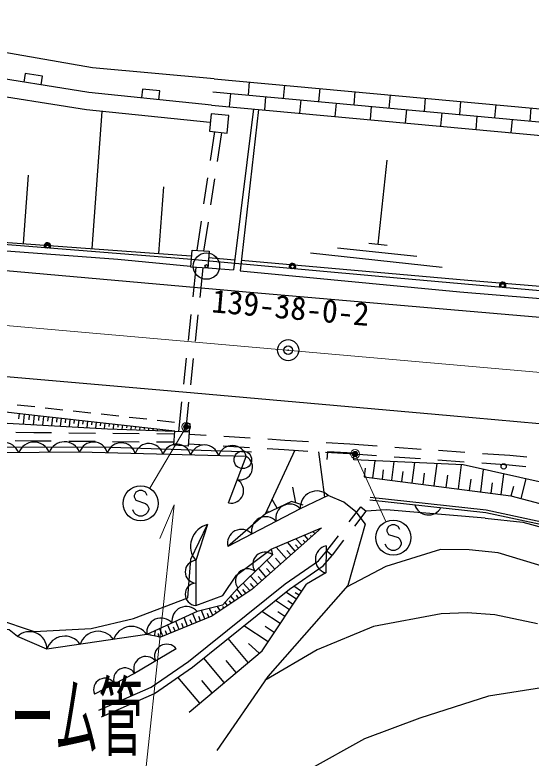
# Model space of a CAD drawing. Units: millimetres at full size, sheet at 1:1000; details may follow other scales. Extents: x 40000 to 680000, y 20000 to 380000.
# Drawn here: x 274952 to 304308, y 259982 to 302300 of the extents above; entities that cross this region are included whole.
import ezdxf
from ezdxf.enums import TextEntityAlignment as Align

# ---------------------------------------------------------------- set-up
doc = ezdxf.new("R2010")
doc.units = ezdxf.units.MM
doc.header["$LTSCALE"] = 1000
doc.header["$PDMODE"] = 32
doc.header["$PDSIZE"] = 500
for name, color, linetype, lineweight in [('M-BGD', 7, 'Continuous', 25), ('M-BMK', 2, 'Continuous', 13), ('M-BMK-SRVR', 3, 'Continuous', 25), ('M-STR-HTXT', 7, 'Continuous', 13), ('M-STR-STRC', 7, 'Continuous', 25)]:
    doc.layers.add(name, color=color, linetype=linetype, lineweight=lineweight)
doc.styles.add('ＭＳ ゴシック', font='')
doc.styles.get('ＭＳ ゴシック').set_extended_font_data('MS Gothic')

msp = doc.modelspace()

# ---------------------------------------------------------------- linework, layer by layer
at = {"layer": 'M-BGD'}
for p, q in [((275537, 298966), (275458, 298472)), ((276524, 298808), (275537, 298966)), ((276445, 298315), (276524, 298808)), ((288279, 298480), (288210, 297729)), ((282203, 298071), (282152, 297574)), ((283198, 297968), (282203, 298071)), ((283147, 297471), (283198, 297968)), ((290282, 298296), (290213, 297545)), ((292284, 298112), (292215, 297361)), ((294287, 297927), (294218, 297176)), ((287209, 297822), (287139, 297071)), ((289211, 297637), (289142, 296886)), ((296290, 297743), (296220, 296992)), ((298292, 297558), (298223, 296807)), ((291214, 297453), (291145, 296702)), ((293216, 297268), (293147, 296517)), ((295219, 297084), (295150, 296333)), ((300295, 297374), (300226, 296623)), ((302298, 297189), (302228, 296438)), ((279350, 288995), (279921, 296796)), ((288513, 296944), (287384, 287780)), ((288813, 296912), (287767, 287729)), ((297222, 296900), (297153, 296149)), ((299224, 296715), (299155, 295964)), ((304300, 297005), (304231, 296254)), ((301227, 296531), (301158, 295780)), ((303230, 296346), (303161, 295595)), ((286077, 294011), (286323, 295652)), ((286472, 293952), (286718, 295593)), ((295602, 289245), (296119, 294036)), ((275449, 289280), (275734, 293181)), ((285705, 291539), (285928, 293023)), ((286101, 291480), (286324, 292963)), ((283146, 288717), (283423, 292513)), ((285311, 288910), (285557, 290550)), ((285706, 288850), (285953, 290491)), ((293304, 289038), (297803, 288553)), ((295078, 289302), (296127, 289189)), ((291756, 288750), (299255, 287941)), ((284974, 288584), (285002, 288581)), ((285969, 288493), (287437, 288359)), ((284947, 287989), (284962, 287987)), ((285244, 287925), (285065, 286240)), ((285643, 287898), (285464, 286214)), ((285929, 287904), (287384, 287780)), ((284959, 285245), (284801, 283754)), ((285359, 285220), (285200, 283728)), ((284695, 282759), (284536, 281268)), ((285094, 282734), (284936, 281242)), ((284431, 280273), (284252, 278588)), ((284830, 280248), (284651, 278564)), ((275091, 280106), (276085, 279996)), ((276681, 279930), (277675, 279820)), ((278271, 279754), (279265, 279644)), ((275187, 279599), (275152, 279299)), ((275487, 279565), (275422, 278999)), ((275771, 279532), (275738, 279249)), ((276054, 279500), (275992, 278967)), ((276320, 279469), (276290, 279203)), ((276587, 279439), (276530, 278937)), ((276838, 279411), (276810, 279160)), ((277089, 279383), (277036, 278910)), ((277337, 279355), (277311, 279118)), ((277586, 279327), (277536, 278883)), ((277834, 279299), (277809, 279077)), ((279862, 279578), (280856, 279468)), ((281452, 279402), (282446, 279292)), ((278083, 279271), (278036, 278855)), ((278331, 279243), (278308, 279035)), ((278580, 279215), (278536, 278828)), ((278828, 279187), (278806, 278994)), ((279076, 279159), (279036, 278801)), ((279325, 279131), (279305, 278952)), ((279573, 279103), (279536, 278774)), ((279822, 279075), (279803, 278911)), ((280070, 279048), (280036, 278747)), ((280319, 279020), (280302, 278869)), ((280567, 278992), (280537, 278725)), ((280815, 278964), (280800, 278831)), ((281064, 278936), (281038, 278707)), ((281312, 278908), (281299, 278794)), ((281561, 278880), (281539, 278690)), ((283042, 279226), (284036, 279116)), ((284633, 279059), (284908, 279035)), ((284908, 279035), (284862, 278551)), ((276025, 278502), (275015, 278518)), ((277028, 278494), (276025, 278502)), ((279528, 278472), (278028, 278485)), ((282028, 278451), (280528, 278464)), ((281809, 278852), (281798, 278757)), ((282058, 278824), (282041, 278672)), ((282306, 278796), (282298, 278720)), ((282554, 278768), (282542, 278654)), ((282803, 278740), (282797, 278683)), ((283051, 278712), (283043, 278636)), ((283300, 278684), (283296, 278646)), ((276019, 278033), (274960, 278049)), ((277011, 278024), (276019, 278033)), ((284031, 278434), (283028, 278442)), ((284855, 278432), (285833, 278372)), ((286832, 278310), (288329, 278217)), ((289327, 278155), (290305, 278094)), ((290305, 278094), (291654, 278012)), ((279511, 278002), (278011, 278015)), ((282011, 277981), (280511, 277994)), ((284003, 277964), (283011, 277972)), ((284822, 277883), (285800, 277823)), ((286798, 277761), (288295, 277668)), ((289293, 277606), (290272, 277545)), ((292652, 277952), (294000, 277870)), ((294000, 277870), (295557, 277759)), ((296554, 277689), (298051, 277582)), ((289199, 273895), (290892, 277530)), ((290272, 277545), (291619, 277463)), ((292578, 274843), (292242, 277426)), ((292617, 277403), (293964, 277321)), ((293964, 277321), (295517, 277211)), ((299048, 277511), (300544, 277405)), ((301542, 277334), (303099, 277224)), ((303099, 277224), (304060, 277136)), ((295315, 275939), (295442, 276916)), ((296379, 275801), (296517, 276865)), ((296514, 277140), (298010, 277034)), ((297537, 275651), (297688, 276809)), ((299008, 276963), (300504, 276857)), ((301502, 276786), (303054, 276675)), ((294827, 276002), (294890, 276491)), ((295847, 275870), (295916, 276402)), ((298798, 275487), (298962, 276748)), ((300171, 275309), (300349, 276681)), ((301444, 275143), (301609, 276417)), ((303054, 276675), (304004, 276589)), ((294821, 276003), (303145, 274923)), ((296958, 275726), (297033, 276305)), ((298168, 275569), (298250, 276199)), ((299484, 275398), (299573, 276084)), ((302612, 274992), (302763, 276159)), ((300807, 275226), (300890, 275863)), ((302028, 275068), (302104, 275651)), ((303736, 274766), (304031, 275877)), ((290933, 274518), (290751, 275410)), ((303181, 274913), (303328, 275469)), ((289862, 274211), (289581, 274715)), ((293956, 273433), (294618, 274296)), ((294618, 274296), (294935, 274052)), ((289373, 273978), (289344, 274038)), ((294274, 273189), (294935, 274052)), ((289517, 271872), (292388, 273098)), ((291639, 272436), (291419, 272684)), ((291826, 272601), (291771, 272663)), ((292014, 272767), (291904, 272891)), ((292686, 271776), (293348, 272639)), ((290890, 271773), (290450, 272270)), ((291077, 271939), (290912, 272125)), ((291265, 272104), (290935, 272477)), ((291452, 272270), (291342, 272394)), ((293004, 271533), (293665, 272396)), ((290393, 271333), (289807, 271996)), ((290642, 271553), (290422, 271802)), ((290062, 271040), (289769, 271371)), ((289731, 270747), (289287, 271248)), ((289230, 270304), (288816, 270771)), ((289480, 270526), (289258, 270776)), ((288762, 269891), (288376, 270327)), ((288996, 270097), (288789, 270331)), ((287871, 269221), (287587, 269606)), ((288093, 269370), (287921, 269576)), ((288315, 269519), (287932, 269947)), ((288544, 269698), (288351, 269916)), ((291255, 269474), (290815, 269767)), ((287456, 268942), (287227, 269208)), ((287663, 269081), (287545, 269259)), ((290963, 269034), (290364, 269432)), ((291109, 269254), (290889, 269400)), ((287040, 268664), (286916, 268849)), ((287248, 268803), (287158, 268938)), ((290565, 268435), (289776, 268960)), ((290764, 268734), (290464, 268934)), ((285754, 267905), (285556, 268383)), ((286210, 268107), (286015, 268500)), ((286418, 268246), (286340, 268362)), ((286625, 268385), (286470, 268617)), ((286833, 268524), (286771, 268617)), ((290040, 267646), (289001, 268337)), ((290302, 268041), (289908, 268303)), ((284776, 267501), (284578, 267982)), ((285276, 267708), (285069, 268207)), ((285515, 267806), (285416, 268045)), ((285985, 268001), (285898, 268211)), ((283833, 267112), (283649, 267557)), ((284296, 267303), (284105, 267765)), ((284536, 267402), (284437, 267642)), ((285026, 267605), (284923, 267854)), ((289349, 266607), (287979, 267518)), ((289694, 267127), (289175, 267472)), ((282644, 266977), (282657, 267037)), ((282890, 266928), (282951, 267237)), ((283135, 266879), (283119, 267076)), ((283371, 266921), (283194, 267348)), ((283602, 267016), (283510, 267239)), ((284064, 267207), (283969, 267438)), ((288221, 265432), (287076, 266792)), ((288850, 265962), (288236, 266504)), ((286861, 264287), (285689, 265679)), ((287541, 264859), (286968, 265539)), ((285469, 263115), (284224, 264594)), ((286165, 263701), (285579, 264397))]:
    msp.add_line(p, q, dxfattribs=at)
for points in [[(286276, 298665), (279375, 299278), (273057, 300384), (267348, 301689), (262850, 303153), (259356, 304907), (254361, 308279), (252313, 309949)], [(228205, 306927), (233649, 296033), (234392, 295203), (237439, 292701), (237525, 292528), (249445, 291422), (261368, 290392), (269354, 289726), (281308, 288851), (284974, 288584)], [(286138, 297163), (279161, 297882), (272743, 298905), (266585, 300447)], [(286036, 296168), (279030, 296890), (272542, 297924), (266342, 299476)], [(286276, 298665), (310385, 296445)], [(286207, 297914), (310313, 295694)], [(286138, 297163), (310241, 294943)], [(237145, 292004), (252904, 290632), (265311, 289552), (280799, 288387), (284947, 287989)], [(287829, 288342), (300700, 287196), (312349, 286219), (320670, 285522)], [(287767, 287729), (300261, 286527), (308753, 285833), (320567, 284878)], [(284041, 278601), (276240, 279478), (264333, 280846), (256333, 281743), (248415, 282473), (241396, 283051), (241161, 281201)], [(241418, 281158), (241715, 282504), (250634, 281490), (260286, 280406), (268122, 279406), (276200, 278955), (280225, 278736), (284041, 278601)], [(287095, 274514), (288113, 277155), (278633, 277399), (271709, 277336), (268397, 277588), (266357, 278172), (261036, 278608), (260171, 278719), (253158, 279151), (245775, 280121), (241735, 280802)], [(288414, 277411), (280416, 277664), (273182, 277682), (266961, 278103), (266204, 278470), (265053, 278560), (253202, 279392), (245308, 280349), (241735, 280802)], [(294218, 276975), (294218, 277345), (292726, 277416), (292690, 276988)], [(310482, 274464), (305277, 275599), (300444, 276677), (294218, 276975)], [(303145, 274923), (314780, 271839), (317724, 271445), (322876, 269593), (328115, 268489), (333854, 267199), (338248, 267090), (340873, 267446), (344888, 267501), (349866, 267502), (358114, 266844), (364453, 268159), (366785, 267686), (373105, 267609), (378029, 268792), (380800, 269534), (384179, 269530), (385818, 269449), (387954, 270045), (390082, 271487), (394532, 275798)], [(289597, 271562), (287637, 269661), (286760, 268691), (285321, 268323), (282463, 267013), (276770, 266186), (275097, 266914), (274619, 267293), (268949, 267967), (262477, 268104), (257057, 268372), (250622, 268886), (244977, 269307), (239786, 270015), (236920, 270637), (237351, 274836)], [(237351, 274836), (237241, 270910), (240801, 270120), (251355, 269001), (261545, 268470), (269208, 268306), (273893, 267905), (276047, 267199), (279289, 267371), (281706, 267932), (284787, 269113), (284954, 271312), (285914, 273279)], [(292774, 274935), (291181, 274183), (287057, 272024)], [(294338, 274005), (293650, 274558), (292774, 274935)], [(295141, 274691), (301734, 273963), (308482, 272518)], [(295157, 274840), (301758, 274112), (308513, 272665)], [(291352, 274389), (290673, 274597), (289199, 273895), (287057, 272024)], [(294338, 274005), (294874, 273296), (293883, 269817), (289329, 264631), (286430, 260417)], [(301702, 273649), (296066, 274116), (294935, 274052)], [(301702, 273649), (303840, 273414), (306219, 272774), (308066, 272123), (309143, 271603)], [(292388, 273098), (288425, 269592), (286160, 268073), (283226, 266861), (282463, 267013)], [(285914, 273279), (285234, 271227), (285235, 268674)], [(279718, 262705), (282694, 264020), (284816, 265491), (290327, 269915), (292215, 271223), (292686, 271776), (292991, 271517)], [(285235, 268674), (286775, 269238), (287550, 270398), (289517, 271872), (289597, 271562)], [(292651, 272076), (292628, 270528), (291532, 269890)], [(308192, 269926), (302443, 271668), (300791, 271847), (299163, 271869), (296054, 270900), (293800, 269722)], [(279879, 262339), (282890, 263669), (285055, 265170), (290567, 269595), (292486, 270924), (292991, 271517)], [(284858, 262601), (289009, 266095), (291532, 269890)], [(304675, 267637), (302250, 268143), (300676, 268259), (299190, 268190), (295338, 267471), (292137, 266156), (289166, 264393)], [(284129, 266206), (281763, 264809), (279476, 263632)], [(304900, 263991), (301887, 263507), (297975, 262253), (294838, 261080), (291637, 259303), (289570, 257797)]]:
    msp.add_lwpolyline(points, dxfattribs=at)
for points in [[(286020, 295673), (287021, 295572), (287122, 296572), (286121, 296673)], [(285993, 288847), (285928, 287879), (284960, 287944), (285025, 288912)], [(284041, 278601), (284862, 278551), (284814, 277748), (283993, 277798)]]:
    msp.add_lwpolyline(points, close=True, dxfattribs=at)
for centre, radius in [((287913, 276965), 500), ((302747, 276592), 151)]:
    msp.add_circle(centre, radius, dxfattribs=at)
for centre, radius, start, end in [((274309, 277036), 924, 21.0566, 159.985), ((276039, 277051), 924, 21.0566, 159.985), ((277770, 277067), 924, 21.0566, 159.985), ((279417, 277158), 820, 14.1122, 162.9419), ((280997, 277118), 820, 14.1122, 162.9419), ((282577, 277077), 820, 14.1122, 162.9419), ((284157, 277037), 820, 14.1122, 162.9419), ((285737, 276996), 820, 14.1122, 162.9419), ((287317, 276955), 820, 14.1122, 162.9419), ((287749, 276537), 717, 258.3517, 59.5129), ((287240, 275216), 717, 258.3517, 59.5129), ((292125, 274245), 947, 46.7681, 183.8061), ((290587, 273644), 802, 42.1882, 193.0722), ((298471, 274638), 812, 196.3266, 331.0868), ((289213, 272925), 802, 42.1882, 193.0722), ((286214, 272041), 1274, 103.5909, 219.6986), ((287838, 272205), 802, 42.1882, 193.0722), ((289169, 271023), 688, 51.4922, 216.7438), ((292839, 271299), 800, 103.63, 254.7342), ((285273, 270589), 639, 93.5539, 266.5008), ((288188, 270073), 688, 51.4922, 216.7438), ((285274, 269312), 639, 93.5539, 266.5008), ((284696, 267800), 815, 39.8967, 189.3505), ((283267, 267145), 815, 39.8967, 189.3505), ((281581, 266414), 1066, 34.1923, 162.3379), ((275776, 266189), 994, 359.8313, 133.1451), ((279684, 266138), 1066, 34.1923, 162.3379), ((277786, 265862), 1066, 34.1923, 162.3379), ((283585, 265777), 693, 38.2891, 202.821), ((282402, 265078), 693, 38.2891, 202.821), ((281211, 264475), 644, 31.2082, 203.2885), ((280068, 263887), 644, 31.2082, 203.2885)]:
    msp.add_arc(centre, radius, start, end, dxfattribs=at)
at = {"layer": 'M-BMK'}
msp.add_line((346187, 278304), (186590, 292356), dxfattribs=at)
at = {"layer": 'M-BMK-SRVR'}
for centre, radius in [((285846, 287994), 750), ((285846, 287994), 90), ((290491, 283208), 600)]:
    msp.add_circle(centre, radius, dxfattribs=at)
msp.add_point((290491, 283208), dxfattribs=at)
at = {"layer": 'M-STR-HTXT'}
for p, q in [((284693, 278841), (282625, 275360)), ((294296, 277296), (296053, 273448)), ((284007, 274410), (283198, 272484))]:
    msp.add_line(p, q, dxfattribs=at)
msp.add_lwpolyline([(284007, 274410), (282379, 259149), (267978, 259149)], dxfattribs=at)
for centre, radius in [((284693, 278841), 150), ((284693, 278841), 120), ((284693, 278841), 90), ((284693, 278841), 60), ((284693, 278841), 30), ((284693, 278841), 20), ((294296, 277296), 150), ((294296, 277296), 120), ((294296, 277296), 90), ((294296, 277296), 60), ((294296, 277296), 30), ((294296, 277296), 20)]:
    msp.add_circle(centre, radius, dxfattribs=at)
for p in [(284693, 278841), (294296, 277296)]:
    msp.add_point(p, dxfattribs=at)
at = {"layer": 'M-STR-STRC'}
for p, q in [((281834, 275126), (281743, 274944)), ((282016, 275217), (281834, 275126)), ((282198, 275217), (282016, 275217)), ((282380, 275126), (282198, 275217)), ((282471, 274944), (282380, 275126)), ((281743, 274944), (281743, 274853)), ((281743, 274853), (281834, 274671)), ((281834, 274671), (282380, 274489)), ((282380, 274489), (282471, 274399)), ((282471, 274399), (282561, 274217)), ((282561, 274217), (282561, 274126)), ((281743, 273944), (281652, 274126)), ((281834, 273853), (281743, 273944)), ((282016, 273762), (281834, 273853)), ((282380, 273853), (282198, 273762)), ((282471, 273944), (282380, 273853)), ((282561, 274126), (282471, 273944)), ((282198, 273762), (282016, 273762)), ((296196, 273172), (296105, 272990)), ((296105, 272990), (296105, 272900)), ((296378, 273263), (296196, 273172)), ((296560, 273263), (296378, 273263)), ((296742, 273172), (296560, 273263)), ((296833, 272990), (296742, 273172)), ((296105, 272900), (296196, 272718)), ((296196, 272718), (296742, 272536)), ((296742, 272536), (296833, 272445)), ((296105, 271990), (296014, 272172)), ((296833, 272445), (296923, 272263)), ((296923, 272172), (296833, 271990)), ((296923, 272263), (296923, 272172)), ((296196, 271900), (296105, 271990)), ((296378, 271809), (296196, 271900)), ((296560, 271809), (296378, 271809)), ((296742, 271900), (296560, 271809)), ((296833, 271990), (296742, 271900))]:
    msp.add_line(p, q, dxfattribs=at)
for points in [[(320117, 283782), (310113, 284616), (300183, 285464), (288545, 286483), (272720, 287886), (252863, 289633), (237095, 291029), (226235, 291980), (213819, 293070)], [(308664, 286247), (296689, 287314), (284764, 288384), (268829, 289667), (252923, 291032), (237782, 292324)], [(214942, 286924), (224689, 286068), (237624, 284939), (254647, 283448), (269658, 282135), (285155, 280779), (299708, 279495), (309868, 278588), (319684, 277787)]]:
    msp.add_lwpolyline(points, dxfattribs=at)
for centre, radius in [((276806, 289138), 112), ((276806, 289138), 100), ((290737, 287961), 100), ((302687, 286893), 112), ((302687, 286893), 100), ((282107, 274489), 1000), ((296469, 272536), 1000)]:
    msp.add_circle(centre, radius, dxfattribs=at)
for centre, radius, start, end in [((276806, 289138), 188, 318.525, 212.2648), ((276806, 289138), 150, 306.8046, 223.9853), ((290737, 287961), 188, 318.0046, 211.7444), ((290737, 287961), 150, 306.2841, 223.4649), ((290737, 287961), 112, 264.87452, 264.87448), ((302687, 286893), 188, 318.0377, 211.7775), ((302687, 286893), 150, 306.3172, 223.498)]:
    msp.add_arc(centre, radius, start, end, dxfattribs=at)

# ---------------------------------------------------------------- texts
at = {"layer": 'M-BMK-SRVR', "style": 'ＭＳ ゴシック'}
msp.add_text('139-38-0-2', height=1320, rotation=354.987, dxfattribs=at).set_placement((286067, 284974), align=Align.BOTTOM_LEFT)
at = {"layer": 'M-STR-HTXT', "style": 'ＭＳ ゴシック', "width": 0.5}
msp.add_text('ヒューム管', height=3666, dxfattribs=at).set_placement((269709, 259417), align=Align.BOTTOM_LEFT)

doc.saveas('drawing.dxf')
